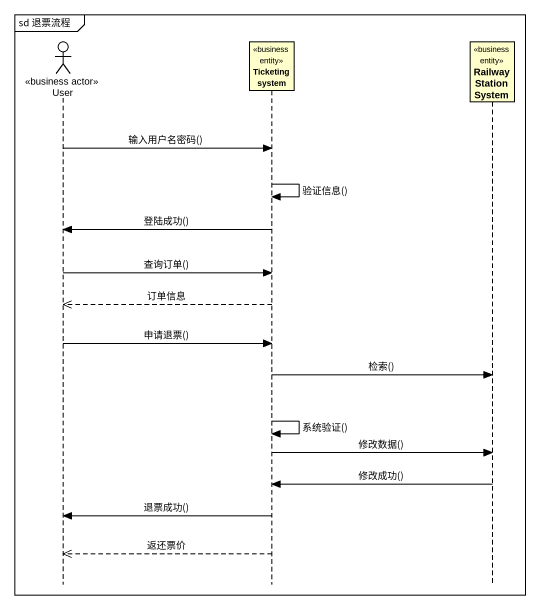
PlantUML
@startuml
mainframe sd 退票流程
hide footbox
actor User <<business actor>>
participant "Ticketing system" as Ticketing_system <<business entity>>
participant "Railway Station System" as Railway_Station_System <<business entity>>

User -> Ticketing_system : 输入用户名密码()
Ticketing_system -> Ticketing_system : 验证信息()
Ticketing_system -> User : 登陆成功()
User -> Ticketing_system : 查询订单()
Ticketing_system -->> User : 订单信息
User -> Ticketing_system : 申请退票()
Ticketing_system -> Railway_Station_System : 检索()
Ticketing_system -> Ticketing_system : 系统验证()
Ticketing_system -> Railway_Station_System : 修改数据()
Railway_Station_System -> Ticketing_system : 修改成功()
Ticketing_system -> User : 退票成功()
Ticketing_system -->> User : 返还票价
@enduml
